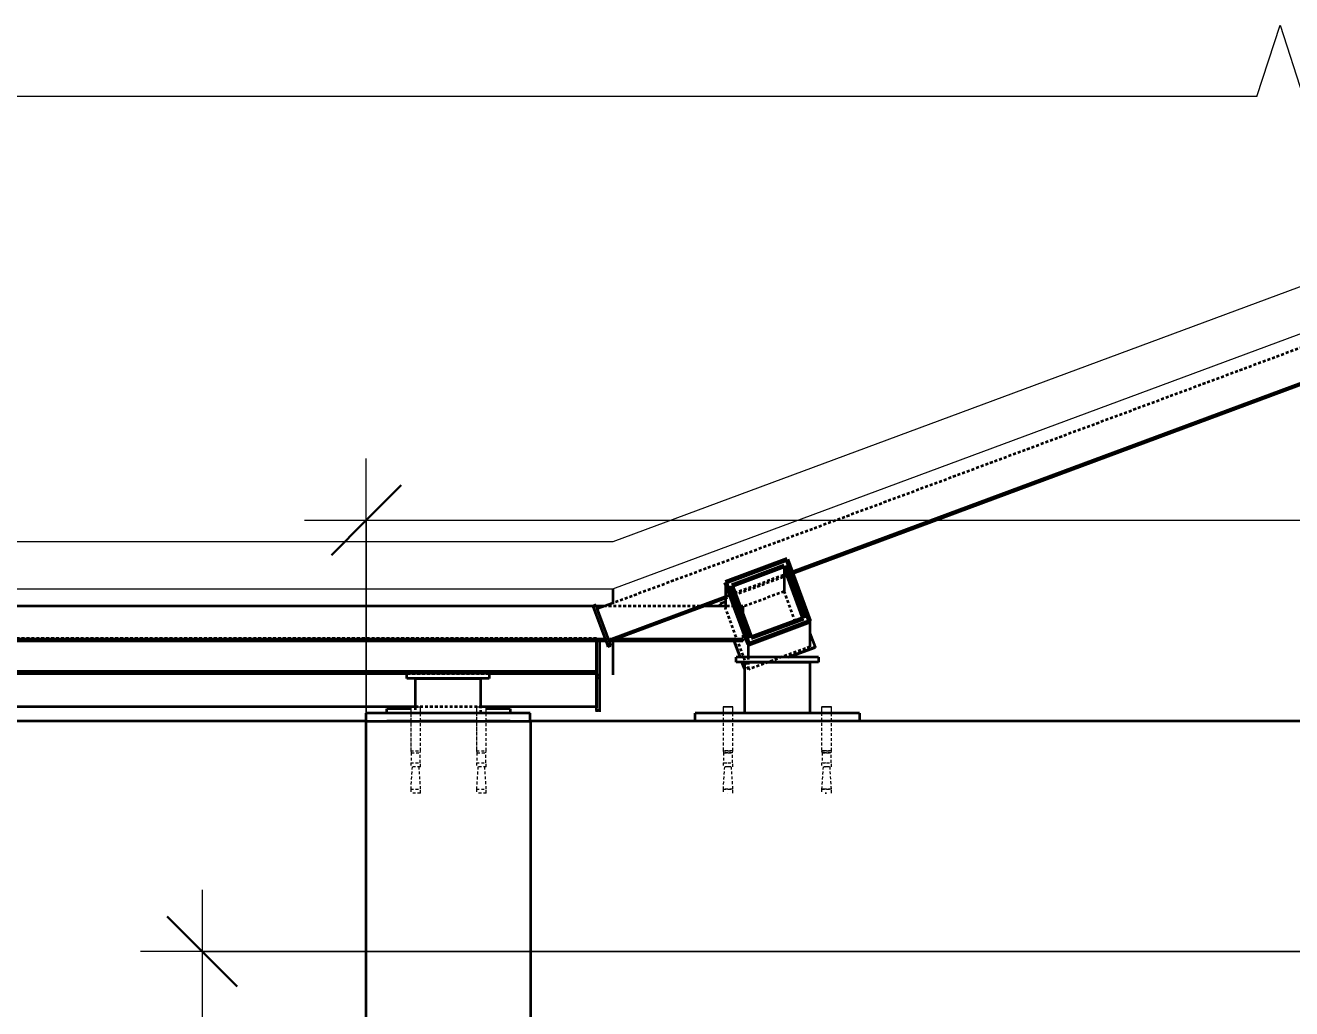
# Model space of a CAD drawing. Header units: millimetres. Extents: x 17301 to 64744, y -5326 to 7712.
# Drawn here: x 28670 to 30210, y -50 to 1147 of the extents above; entities that cross this region are included whole.
import ezdxf

# ---------------------------------------------------------------- set-up
doc = ezdxf.new("R2010")
doc.units = ezdxf.units.MM
doc.linetypes.add('01 Штриховая _4 мм_', pattern=[6, 3.5, -2.5])
for name, color, linetype, lineweight in [('AA_Dim', 7, 'Continuous', 9), ('AA_Dim-50', 7, 'Continuous', 9), ('AA_Oformlenie', 7, 'Continuous', 9), ('AA_Vinoska', 7, 'Continuous', 9), ('AF_Balki', 7, 'Continuous', 20), ('AF_Pokritie', 7, 'Continuous', 9), ('AF_Stena_Опалубка', 253, 'Continuous', 20), ('KR_Colonna_KG', 7, 'Continuous', 20), ('KR_Detal', 7, 'Continuous', 20)]:
    doc.layers.add(name, color=color, linetype=linetype, lineweight=lineweight)
doc.styles.add('ISOCPEUR_2', font='isocpeur.TTF', dxfattribs={"width": 0.9, "height": 125})
doc.dimstyles.new('00_Точн_3_знака__прозр_', dxfattribs={"dimscale": 304.8, "dimtxt": 125.344371, "dimasz": 0.278871, "dimexe": 0.246063, "dimexo": 0.164042, "dimgap": 0.016404, "dimtad": 1, "dimdec": 3, "dimrnd": 0.001, "dimdsep": 46, "dimtxsty": 'ISOCPEUR_2', "dimblk1": 'OBLIQUE', "dimblk2": 'OBLIQUE', "dimsah": 1, "dimcen": 0.09, "dimdle": 0.246063, "dimazin": 0, "dimtfac": 1, "dimtdec": 4, "dimtix": 1, "dimtmove": 0, "dimatfit": 3, "dimfxl": 1, "dimtvp": 1, "dimtolj": 1, "dimtzin": 0, "dimlwd": 18, "dimlwe": 18, "dimarcsym": 2})
doc.dimstyles.new('00_Точн_3_знака__прозр__1', dxfattribs={"dimscale": 304.8, "dimtxt": 125.344371, "dimasz": 0.278871, "dimexe": 0.246063, "dimexo": 0.164042, "dimgap": 0.016404, "dimtad": 1, "dimdec": 3, "dimrnd": 0.001, "dimdsep": 46, "dimtxsty": 'ISOCPEUR_2', "dimblk1": 'OBLIQUE', "dimblk2": 'OBLIQUE', "dimsah": 1, "dimcen": 0.09, "dimdle": 0.246063, "dimazin": 0, "dimtfac": 1, "dimtdec": 4, "dimtix": 1, "dimtmove": 1, "dimatfit": 3, "dimfxl": 1, "dimtvp": 1, "dimtolj": 1, "dimtzin": 0, "dimlwd": 18, "dimlwe": 18, "dimarcsym": 2})

# ---------------------------------------------------------------- blocks, each defined once
blk = doc.blocks.new('354_Прокат Лист _НесКаркас_РабПлоск_ - 354_Прокат Лист _НесКаркас_РабПлоск_-4002182-КР_РЗ_Опл_1')
at = {"layer": 'AF_Balki', "lineweight": 35}
for p, q in [((-2310, 300), (-2310, 310)), ((-2110, 310), (-2310, 310)), ((-2110, 310), (-2110, 300)), ((-2110, 300), (-2310, 300))]:
    blk.add_line(p, q, dxfattribs=at)
blk = doc.blocks.new('354_Прокат Лист _НесКаркас_РабПлоск_ - 354_Прокат Лист _НесКаркас_РабПлоск_-V1-КР_РЗ_Опл_1')
at = {"layer": 'AF_Balki', "lineweight": 35}
for p, q in [((-4665, 310), (-4665, 315)), ((-4636, 315), (-4665, 315)), ((-4515, 315), (-4544, 315)), ((-4515, 315), (-4515, 310)), ((-4636, 300), (-4665, 300)), ((-4556, 300), (-4624, 300)), ((-4515, 300), (-4544, 300))]:
    blk.add_line(p, q, dxfattribs=at)
blk = doc.blocks.new('354_Прокат Лист _НесКаркас_РабПлоск_ - 354_Прокат Лист _НесКаркас_РабПлоск_-4002391-КР_РЗ_Опл_1')
at = {"layer": 'AF_Balki', "lineweight": 35}
for p, q in [((-3250, 739.3), (-3250, 745.3)), ((-3150, 745.3), (-3250, 745.3)), ((-3150, 745.3), (-3150, 739.3)), ((-3150, 739.3), (-3250, 739.3))]:
    blk.add_line(p, q, dxfattribs=at)
blk = doc.blocks.new('354_Прокат Лист _НесКаркас_РабПлоск_ - 354_Прокат Лист _НесКаркас_РабПлоск_-V2-КР_РЗ_Опл_1')
at = {"layer": 'AF_Balki', "lineweight": 35}
for p, q in [((-4253, 445.4), (-4259.5, 443)), ((-4258.4, 440.1), (-4259.5, 443)), ((-4259.5, 442.9), (-4259.5, 442.8)), ((-4259.5, 442.8), (-4258.5, 440.1)), ((-4150.2, 407.2), (-4143.8, 390.1)), ((-4242.6, 397.5), (-4235.3, 377.8)), ((-4235.2, 377.8), (-4242.5, 397.5)), ((-4143.8, 390.1), (-4176.9, 377.8)), ((-4176.2, 377.8), (-4143.8, 389.8)), ((-4143.8, 390.1), (-4143.8, 389.8)), ((-4233.1, 371.8), (-4230, 363.5)), ((-4230, 363.8), (-4233, 371.8))]:
    blk.add_line(p, q, dxfattribs=at)
blk = doc.blocks.new('354_Прокат Лист _НесКаркас_РабПлоск_ - 354_Прокат Лист _НесКаркас_РабПлоск_-4003191-КР_РЗ_Опл_1')
at = {"layer": 'AF_Balki', "lineweight": 35}
for p, q in [((-4410.7, 441.6), (-4414.5, 440.2)), ((-4414.5, 440.2), (-4397.1, 393.5)), ((-4393.4, 394.8), (-4410.7, 441.6)), ((-4397.1, 393.5), (-4393.4, 394.8)), ((-4397.1, 393.5), (-4396, 390.5)), ((-4392.3, 391.9), (-4396, 390.5)), ((-4392.3, 391.9), (-4393.4, 394.8))]:
    blk.add_line(p, q, dxfattribs=at)
blk = doc.blocks.new('354_Прокат Лист _НесКаркас_РабПлоск_ - 354_Прокат Лист _НесКаркас_РабПлоск_-V3-КР_РЗ_Опл_1')
at = {"layer": 'AF_Balki', "lineweight": 35}
for p, q in [((-4690.5, 310), (-4690.5, 300)), ((-4490.5, 310), (-4690.5, 310)), ((-4490.5, 300), (-4490.5, 310)), ((-4690.5, 300), (-4490.5, 300))]:
    blk.add_line(p, q, dxfattribs=at)
blk = doc.blocks.new('354_Прокат Лист _НесКаркас_РабПлоск_ - 354_Прокат Лист _НесКаркас_РабПлоск_-V5-КР_РЗ_Опл_1')
at = {"layer": 'AF_Balki', "lineweight": 35}
for p, q in [((-4409.9, 313.2), (-4409.9, 358.1)), ((-4405.9, 313.2), (-4405.9, 358.1)), ((-4405.9, 313.2), (-4409.9, 313.2)), ((-4409.9, 313.2), (-4409.9, 311.5)), ((-4405.9, 311.5), (-4405.9, 313.2))]:
    blk.add_line(p, q, dxfattribs=at)
blk = doc.blocks.new('354_Прокат Лист _НесКаркас_РабПлоск_ - 354_Прокат Лист _НесКаркас_РабПлоск_-V6-КР_РЗ_Опл_1')
at = {"layer": 'AF_Balki', "lineweight": 35}
for p, q in [((-4409.9, 356.1), (-4409.9, 397.5)), ((-4405.9, 356.1), (-4405.9, 397.5)), ((-4405.9, 356.1), (-4409.9, 356.1)), ((-4409.9, 356.1), (-4409.9, 352.8)), ((-4405.9, 352.8), (-4405.9, 356.1)), ((-4409.9, 352.8), (-4405.9, 352.8))]:
    blk.add_line(p, q, dxfattribs=at)
blk = doc.blocks.new('253_Профиль гнутый сварной квадратный _НесКаркас_Балка_ - Балка_40х4-3812224-КР_РЗ_Опл_1')
at = {"layer": 'AF_Balki', "linetype": '01 Штриховая _4 мм_', "lineweight": 35}
for p, q in [((-2729.8, 1060), (-4389.9, 443.7)), ((-3262.9, 819.5), (-3182.4, 849.4)), ((-3181.5, 847.1), (-3262.9, 816.8)), ((-4253.1, 451.9), (-4172.5, 481.8)), ((-4171.6, 479.5), (-4253.1, 449.2))]:
    blk.add_line(p, q, dxfattribs=at)
at = {"layer": 'AF_Balki', "lineweight": 35}
for p, q in [((-3182.3, 849.4), (-2615.1, 1060)), ((-2607.9, 1060), (-3181.4, 847.1)), ((-4172.5, 481.8), (-3263, 819.5)), ((-3263, 816.8), (-4171.6, 479.5)), ((-4395, 399.2), (-4253.2, 451.9)), ((-4253.2, 449.2), (-4394.1, 396.9)), ((-4389.9, 443.7), (-4408.9, 436.7)), ((-4395, 399.2), (-4408.9, 436.7)), ((-4394.1, 396.9), (-4395, 399.2))]:
    blk.add_line(p, q, dxfattribs=at)
blk = doc.blocks.new('253_Профиль гнутый сварной квадратный _НесКаркас_Балка_ - Балка_40х4-3819504-КР_РЗ_Опл_1')
at = {"layer": 'AF_Balki', "linetype": '01 Штриховая _4 мм_', "lineweight": 35}
for p, q in [((-6240, 360.8), (-6240, 400.7)), ((-4409.9, 400.7), (-6240, 400.7)), ((-4409.9, 400.7), (-4409.9, 397.5)), ((-6240, 358.1), (-6240, 360.8)), ((-6240, 360.8), (-6090, 360.8)), ((-6090, 358.1), (-6240, 358.1))]:
    blk.add_line(p, q, dxfattribs=at)
at = {"layer": 'AF_Balki', "lineweight": 35}
for p, q in [((-4409.9, 397.5), (-4409.9, 360.8)), ((-6090, 360.8), (-4409.9, 360.8)), ((-4409.9, 358.1), (-6090, 358.1)), ((-4409.9, 360.8), (-4409.9, 358.1))]:
    blk.add_line(p, q, dxfattribs=at)
blk = doc.blocks.new('253_Профиль гнутый сварной квадратный _НесКаркас_Балка_ - Балка_40х4-3820777-КР_РЗ_Опл_1')
at = {"layer": 'AF_Balki', "lineweight": 35}
for p, q in [((-6070, 317.8), (-6070, 357.8)), ((-4640.5, 357.8), (-6070, 357.8)), ((-4409.9, 357.8), (-4540.5, 357.8)), ((-4409.9, 357.8), (-4409.9, 317.8)), ((-6070, 316.5), (-6070, 317.8)), ((-6070, 317.8), (-4630.5, 317.8)), ((-4550.5, 317.8), (-4409.9, 317.8)), ((-4409.9, 317.8), (-4409.9, 316.5))]:
    blk.add_line(p, q, dxfattribs=at)
at = {"layer": 'AF_Balki', "linetype": '01 Штриховая _4 мм_', "lineweight": 35}
for p, q in [((-4540.6, 357.8), (-4640.5, 357.8)), ((-4630.5, 317.8), (-4550.6, 317.8))]:
    blk.add_line(p, q, dxfattribs=at)
blk = doc.blocks.new('253_Профиль гнутый сварной квадратный _НесКаркас_Балка_ - Балка_40х4-3872972-КР_РЗ_Опл_1')
at = {"layer": 'AF_Balki', "linetype": '01 Штриховая _4 мм_', "lineweight": 35}
for p, q in [((-6240, 400.2), (-6240, 440.1)), ((-6090, 440.1), (-6240, 440.1)), ((-4410.2, 440.1), (-4414.4, 440.1)), ((-4277.8, 440.1), (-4399.6, 440.1)), ((-4236, 440.1), (-4250.1, 440.1)), ((-4231.7, 428.7), (-4231.7, 400.2)), ((-6240, 397.5), (-6240, 400.2)), ((-6240, 400.2), (-6090, 400.2)), ((-6090, 397.5), (-6240, 397.5)), ((-4399.6, 400.2), (-4385.3, 400.2)), ((-4392.5, 397.5), (-4398.6, 397.5)), ((-4235.3, 400.2), (-4231.7, 400.2)), ((-4231.7, 397.5), (-4235.3, 397.5)), ((-4231.7, 400.2), (-4231.7, 397.5))]:
    blk.add_line(p, q, dxfattribs=at)
at = {"layer": 'AF_Balki', "lineweight": 35}
for p, q in [((-4414.4, 440.1), (-6090, 440.1)), ((-4399.7, 440.1), (-4410.2, 440.1)), ((-4250.2, 440.1), (-4277.8, 440.1)), ((-4231.7, 440.1), (-4235.9, 440.1)), ((-4231.7, 440.1), (-4231.7, 428.7)), ((-6090, 400.2), (-4399.6, 400.2)), ((-4398.6, 397.5), (-6090, 397.5)), ((-4235.3, 397.5), (-4392.5, 397.5)), ((-4385.3, 400.2), (-4235.3, 400.2))]:
    blk.add_line(p, q, dxfattribs=at)
blk = doc.blocks.new('354_Анкер клиновой _СоедНесК_РабПлоск_ - M12x120_20-V7-КР_РЗ_Опл_1')
at = {"layer": 'KR_Detal'}
for p, q in [((-4636, 317.5), (-4636, 315)), ((-4635.8, 317.5), (-4630.5, 317.5))]:
    blk.add_line(p, q, dxfattribs=at)
at = {"layer": 'KR_Detal', "linetype": '01 Штриховая _4 мм_', "lineweight": 9}
for p, q in [((-4636, 317.5), (-4635.8, 317.5)), ((-4636, 315), (-4636, 264.1)), ((-4630.5, 317.5), (-4624, 317.5)), ((-4624, 264.1), (-4624, 317.5)), ((-4636, 264.1), (-4635.4, 261.7)), ((-4636, 264.1), (-4624, 264.1)), ((-4624.6, 261.7), (-4624, 264.1)), ((-4636, 249.5), (-4636, 244.7)), ((-4636, 249.5), (-4624, 249.5)), ((-4635.4, 261.7), (-4635.4, 249.5)), ((-4635.4, 261.7), (-4624.6, 261.7)), ((-4624.6, 249.5), (-4624.6, 261.7)), ((-4624, 244.7), (-4624, 249.5)), ((-4634.2, 244.7), (-4636, 217.5)), ((-4624, 244.7), (-4636, 244.7)), ((-4624, 217.5), (-4625.8, 244.7)), ((-4636, 217.5), (-4636, 212.7)), ((-4636, 217.5), (-4624, 217.5)), ((-4624, 212.7), (-4624, 217.5)), ((-4624, 212.7), (-4636, 212.7))]:
    blk.add_line(p, q, dxfattribs=at)
blk = doc.blocks.new('354_Анкер клиновой _СоедНесК_РабПлоск_ - M12x120_20-V8-КР_РЗ_Опл_1')
at = {"layer": 'KR_Detal', "linetype": '01 Штриховая _4 мм_', "lineweight": 9}
for p, q in [((-4556, 317.5), (-4556, 264.1)), ((-4556, 317.5), (-4550, 317.5)), ((-4544.2, 317.5), (-4544, 317.5)), ((-4544, 264.1), (-4544, 315)), ((-4556, 264.1), (-4555.4, 261.7)), ((-4556, 264.1), (-4544, 264.1)), ((-4544.6, 261.7), (-4544, 264.1)), ((-4556, 249.5), (-4556, 244.7)), ((-4556, 249.5), (-4544, 249.5)), ((-4555.4, 261.7), (-4555.4, 249.5)), ((-4555.4, 261.7), (-4544.6, 261.7)), ((-4544.6, 249.5), (-4544.6, 261.7)), ((-4544, 244.7), (-4544, 249.5)), ((-4554.2, 244.7), (-4556, 217.5)), ((-4544, 244.7), (-4556, 244.7)), ((-4544, 217.5), (-4545.8, 244.7)), ((-4556, 217.5), (-4556, 212.7)), ((-4556, 217.5), (-4544, 217.5)), ((-4544, 212.7), (-4544, 217.5)), ((-4544, 212.7), (-4556, 212.7))]:
    blk.add_line(p, q, dxfattribs=at)
at = {"layer": 'KR_Detal'}
for p, q in [((-4550, 317.5), (-4544.2, 317.5)), ((-4544, 315), (-4544, 317.5))]:
    blk.add_line(p, q, dxfattribs=at)
blk = doc.blocks.new('354_Анкер клиновой _СоедНесК_РабПлоск_ - M12x120_20-V9-КР_РЗ_Опл_1')
at = {"layer": 'KR_Detal'}
for p, q in [((-4636, 317.5), (-4636, 310)), ((-4636, 317.5), (-4624, 317.5)), ((-4624, 310), (-4624, 317.5))]:
    blk.add_line(p, q, dxfattribs=at)
at = {"layer": 'KR_Detal', "linetype": '01 Штриховая _4 мм_', "lineweight": 9}
for p, q in [((-4636, 310), (-4636, 264.1)), ((-4624, 264.1), (-4624, 310)), ((-4636, 264.1), (-4635.4, 261.7)), ((-4636, 264.1), (-4624, 264.1)), ((-4624.6, 261.7), (-4624, 264.1)), ((-4636, 249.5), (-4636, 244.7)), ((-4636, 249.5), (-4624, 249.5)), ((-4635.4, 261.7), (-4635.4, 249.5)), ((-4635.4, 261.7), (-4624.6, 261.7)), ((-4624.6, 249.5), (-4624.6, 261.7)), ((-4624, 244.7), (-4624, 249.5)), ((-4634.2, 244.7), (-4636, 217.5)), ((-4624, 244.7), (-4636, 244.7)), ((-4624, 217.5), (-4625.8, 244.7)), ((-4636, 217.5), (-4636, 212.7)), ((-4636, 217.5), (-4624, 217.5)), ((-4624, 212.7), (-4624, 217.5)), ((-4624, 212.7), (-4636, 212.7))]:
    blk.add_line(p, q, dxfattribs=at)
blk = doc.blocks.new('354_Анкер клиновой _СоедНесК_РабПлоск_ - M12x120_20-V10-КР_РЗ_Опл_1')
at = {"layer": 'KR_Detal'}
for p, q in [((-4556, 317.5), (-4556, 310)), ((-4556, 317.5), (-4544, 317.5)), ((-4544, 310), (-4544, 317.5))]:
    blk.add_line(p, q, dxfattribs=at)
at = {"layer": 'KR_Detal', "linetype": '01 Штриховая _4 мм_', "lineweight": 9}
for p, q in [((-4556, 310), (-4556, 264.1)), ((-4544, 264.1), (-4544, 310)), ((-4556, 264.1), (-4555.4, 261.7)), ((-4556, 264.1), (-4544, 264.1)), ((-4544.6, 261.7), (-4544, 264.1)), ((-4556, 249.5), (-4556, 244.7)), ((-4556, 249.5), (-4544, 249.5)), ((-4555.4, 261.7), (-4555.4, 249.5)), ((-4555.4, 261.7), (-4544.6, 261.7)), ((-4544.6, 249.5), (-4544.6, 261.7)), ((-4544, 244.7), (-4544, 249.5)), ((-4554.2, 244.7), (-4556, 217.5)), ((-4544, 244.7), (-4556, 244.7)), ((-4544, 217.5), (-4545.8, 244.7)), ((-4556, 217.5), (-4556, 212.7)), ((-4556, 217.5), (-4544, 217.5)), ((-4544, 212.7), (-4544, 217.5)), ((-4544, 212.7), (-4556, 212.7))]:
    blk.add_line(p, q, dxfattribs=at)
blk = doc.blocks.new('354_Анкер клиновой _СоедНесК_РабПлоск_ - M12x120_20-V11-КР_РЗ_Опл_1')
at = {"layer": 'KR_Detal'}
for p, q in [((-4636, 317.5), (-4636, 310)), ((-4635.8, 317.5), (-4630.5, 317.5))]:
    blk.add_line(p, q, dxfattribs=at)
at = {"layer": 'KR_Detal', "linetype": '01 Штриховая _4 мм_', "lineweight": 9}
for p, q in [((-4636, 317.5), (-4635.8, 317.5)), ((-4636, 310), (-4636, 264.1)), ((-4630.5, 317.5), (-4624, 317.5)), ((-4624, 264.1), (-4624, 317.5)), ((-4636, 264.1), (-4635.4, 261.7)), ((-4636, 264.1), (-4624, 264.1)), ((-4624.6, 261.7), (-4624, 264.1)), ((-4636, 249.5), (-4636, 244.7)), ((-4636, 249.5), (-4624, 249.5)), ((-4635.4, 261.7), (-4635.4, 249.5)), ((-4635.4, 261.7), (-4624.6, 261.7)), ((-4624.6, 249.5), (-4624.6, 261.7)), ((-4624, 244.7), (-4624, 249.5)), ((-4634.2, 244.7), (-4636, 217.5)), ((-4624, 244.7), (-4636, 244.7)), ((-4624, 217.5), (-4625.8, 244.7)), ((-4636, 217.5), (-4636, 212.7)), ((-4636, 217.5), (-4624, 217.5)), ((-4624, 212.7), (-4624, 217.5)), ((-4624, 212.7), (-4636, 212.7))]:
    blk.add_line(p, q, dxfattribs=at)
blk = doc.blocks.new('354_Анкер клиновой _СоедНесК_РабПлоск_ - M12x120_20-V12-КР_РЗ_Опл_1')
at = {"layer": 'KR_Detal', "linetype": '01 Штриховая _4 мм_', "lineweight": 9}
for p, q in [((-4556, 317.5), (-4556, 264.1)), ((-4556, 317.5), (-4550, 317.5)), ((-4544.2, 317.5), (-4544, 317.5)), ((-4544, 264.1), (-4544, 310)), ((-4556, 264.1), (-4555.4, 261.7)), ((-4556, 264.1), (-4544, 264.1)), ((-4544.6, 261.7), (-4544, 264.1)), ((-4556, 249.5), (-4556, 244.7)), ((-4556, 249.5), (-4544, 249.5)), ((-4555.4, 261.7), (-4555.4, 249.5)), ((-4555.4, 261.7), (-4544.6, 261.7)), ((-4544.6, 249.5), (-4544.6, 261.7)), ((-4544, 244.7), (-4544, 249.5)), ((-4554.2, 244.7), (-4556, 217.5)), ((-4544, 244.7), (-4556, 244.7)), ((-4544, 217.5), (-4545.8, 244.7)), ((-4556, 217.5), (-4556, 212.7)), ((-4556, 217.5), (-4544, 217.5)), ((-4544, 212.7), (-4544, 217.5)), ((-4544, 212.7), (-4556, 212.7))]:
    blk.add_line(p, q, dxfattribs=at)
at = {"layer": 'KR_Detal'}
for p, q in [((-4550, 317.5), (-4544.2, 317.5)), ((-4544, 310), (-4544, 317.5))]:
    blk.add_line(p, q, dxfattribs=at)
blk = doc.blocks.new('354_Анкер клиновой _СоедНесК_РабПлоск_ - M12x120_20-V17-КР_РЗ_Опл_1')
at = {"layer": 'KR_Detal'}
for p, q in [((-4136, 317.5), (-4136, 310)), ((-4136, 317.5), (-4130, 317.5)), ((-4131.8, 317.5), (-4135.8, 317.5)), ((-4130, 317.5), (-4131.6, 317.5)), ((-4130, 317.5), (-4124, 317.5)), ((-4124.2, 317.5), (-4130, 317.5)), ((-4124, 310), (-4124, 317.5))]:
    blk.add_line(p, q, dxfattribs=at)
at = {"layer": 'KR_Detal', "linetype": '01 Штриховая _4 мм_', "lineweight": 9}
for p, q in [((-4136, 310), (-4136, 264.1)), ((-4124, 264.1), (-4124, 310)), ((-4136, 264.1), (-4135.4, 261.7)), ((-4132.1, 264.1), (-4135.9, 264.1)), ((-4135.9, 264.1), (-4130, 264.1)), ((-4130, 264.1), (-4131.8, 264.1)), ((-4130, 264.1), (-4124.1, 264.1)), ((-4124.1, 264.1), (-4130, 264.1)), ((-4124.6, 261.7), (-4124, 264.1)), ((-4136, 249.5), (-4136, 244.7)), ((-4135.4, 261.7), (-4135.4, 249.5)), ((-4131.8, 261.7), (-4135.3, 261.7)), ((-4135.3, 261.7), (-4130, 261.7)), ((-4134.7, 249.5), (-4130, 249.5)), ((-4130, 261.7), (-4131.8, 261.7)), ((-4131.4, 249.5), (-4131.6, 249.5)), ((-4130, 261.7), (-4124.7, 261.7)), ((-4124.7, 261.7), (-4130, 261.7)), ((-4130, 249.5), (-4125.3, 249.5)), ((-4124.6, 249.5), (-4124.6, 261.7)), ((-4124, 244.7), (-4124, 249.5)), ((-4134.2, 244.7), (-4136, 217.5)), ((-4130, 244.7), (-4133.7, 244.7)), ((-4132.1, 244.7), (-4131.8, 244.7)), ((-4126.3, 244.7), (-4130, 244.7)), ((-4124, 217.5), (-4125.8, 244.7)), ((-4136, 217.5), (-4136, 212.7)), ((-4132.1, 217.5), (-4135.9, 217.5)), ((-4135.9, 217.5), (-4130, 217.5)), ((-4130, 217.5), (-4131.8, 217.5)), ((-4130, 217.5), (-4124.1, 217.5)), ((-4124.1, 217.5), (-4130, 217.5)), ((-4124, 212.7), (-4124, 217.5)), ((-4130, 212.7), (-4131.8, 212.7)), ((-4131.6, 212.7), (-4130, 212.7)), ((-4130, 212.7), (-4130, 212.7))]:
    blk.add_line(p, q, dxfattribs=at)
blk = doc.blocks.new('354_Анкер клиновой _СоедНесК_РабПлоск_ - M12x120_20-V18-КР_РЗ_Опл_1')
at = {"layer": 'KR_Detal'}
for p, q in [((-4136, 317.5), (-4136, 310)), ((-4131.8, 317.5), (-4135.8, 317.5)), ((-4135.8, 317.5), (-4131.8, 317.5)), ((-4130, 317.5), (-4131.6, 317.5)), ((-4131.6, 317.5), (-4130, 317.5)), ((-4130, 317.5), (-4124.2, 317.5)), ((-4124.2, 317.5), (-4130, 317.5)), ((-4124, 310), (-4124, 317.5))]:
    blk.add_line(p, q, dxfattribs=at)
at = {"layer": 'KR_Detal', "linetype": '01 Штриховая _4 мм_', "lineweight": 9}
for p, q in [((-4136, 317.5), (-4135.8, 317.5)), ((-4136, 310), (-4136, 264.1)), ((-4131.8, 317.5), (-4131.6, 317.5)), ((-4124.2, 317.5), (-4124, 317.5)), ((-4124, 264.1), (-4124, 310)), ((-4136, 264.1), (-4135.4, 261.7)), ((-4132.1, 264.1), (-4135.9, 264.1)), ((-4135.9, 264.1), (-4130, 264.1)), ((-4130, 264.1), (-4131.8, 264.1)), ((-4130, 264.1), (-4124.1, 264.1)), ((-4124.1, 264.1), (-4130, 264.1)), ((-4124.6, 261.7), (-4124, 264.1)), ((-4136, 249.5), (-4136, 244.7)), ((-4135.4, 261.7), (-4135.4, 249.5)), ((-4131.8, 261.7), (-4135.3, 261.7)), ((-4135.3, 261.7), (-4130, 261.7)), ((-4134.7, 249.5), (-4130, 249.5)), ((-4130, 261.7), (-4131.8, 261.7)), ((-4131.4, 249.5), (-4131.6, 249.5)), ((-4130, 261.7), (-4124.7, 261.7)), ((-4124.7, 261.7), (-4130, 261.7)), ((-4130, 249.5), (-4125.3, 249.5)), ((-4124.6, 249.5), (-4124.6, 261.7)), ((-4124, 244.7), (-4124, 249.5)), ((-4134.2, 244.7), (-4136, 217.5)), ((-4130, 244.7), (-4133.7, 244.7)), ((-4132.1, 244.7), (-4131.8, 244.7)), ((-4126.3, 244.7), (-4130, 244.7)), ((-4124, 217.5), (-4125.8, 244.7)), ((-4136, 217.5), (-4136, 212.7)), ((-4132.1, 217.5), (-4135.9, 217.5)), ((-4135.9, 217.5), (-4130, 217.5)), ((-4130, 217.5), (-4131.8, 217.5)), ((-4130, 217.5), (-4124.1, 217.5)), ((-4124.1, 217.5), (-4130, 217.5)), ((-4124, 212.7), (-4124, 217.5)), ((-4130, 212.7), (-4131.8, 212.7)), ((-4131.6, 212.7), (-4130, 212.7)), ((-4130, 212.7), (-4130, 212.7))]:
    blk.add_line(p, q, dxfattribs=at)
blk = doc.blocks.new('354_Анкер клиновой _СоедНесК_РабПлоск_ - M12x120_20-V31-КР_РЗ_Опл_1')
at = {"layer": 'KR_Detal'}
for p, q in [((-4256, 317.5), (-4256, 310)), ((-4256, 317.5), (-4250, 317.5)), ((-4250, 317.5), (-4255.8, 317.5)), ((-4250, 317.5), (-4244, 317.5)), ((-4244.2, 317.5), (-4250, 317.5)), ((-4244, 310), (-4244, 317.5))]:
    blk.add_line(p, q, dxfattribs=at)
at = {"layer": 'KR_Detal', "linetype": '01 Штриховая _4 мм_', "lineweight": 9}
for p, q in [((-4256, 310), (-4256, 264.1)), ((-4244, 264.1), (-4244, 310)), ((-4256, 264.1), (-4255.4, 261.7)), ((-4250, 264.1), (-4255.9, 264.1)), ((-4255.9, 264.1), (-4250, 264.1)), ((-4250, 264.1), (-4244.1, 264.1)), ((-4244.1, 264.1), (-4250, 264.1)), ((-4244.6, 261.7), (-4244, 264.1)), ((-4256, 249.5), (-4256, 244.7)), ((-4255.4, 261.7), (-4255.4, 249.5)), ((-4250, 261.7), (-4255.3, 261.7)), ((-4255.3, 261.7), (-4250, 261.7)), ((-4254.7, 249.5), (-4250, 249.5)), ((-4250, 261.7), (-4244.7, 261.7)), ((-4244.7, 261.7), (-4250, 261.7)), ((-4250, 249.5), (-4245.3, 249.5)), ((-4244.6, 249.5), (-4244.6, 261.7)), ((-4244, 244.7), (-4244, 249.5)), ((-4254.2, 244.7), (-4256, 217.5)), ((-4250, 244.7), (-4253.7, 244.7)), ((-4246.3, 244.7), (-4250, 244.7)), ((-4244, 217.5), (-4245.8, 244.7)), ((-4256, 217.5), (-4256, 212.7)), ((-4250, 217.5), (-4255.9, 217.5)), ((-4255.9, 217.5), (-4250, 217.5)), ((-4250, 217.5), (-4244.1, 217.5)), ((-4244.1, 217.5), (-4250, 217.5)), ((-4244, 212.7), (-4244, 217.5)), ((-4250, 212.7), (-4250, 212.7)), ((-4250, 212.7), (-4250, 212.7))]:
    blk.add_line(p, q, dxfattribs=at)
blk = doc.blocks.new('354_Анкер клиновой _СоедНесК_РабПлоск_ - M12x120_20-V32-КР_РЗ_Опл_1')
at = {"layer": 'KR_Detal'}
for p, q in [((-4256, 317.5), (-4256, 310)), ((-4250, 317.5), (-4255.8, 317.5)), ((-4255.8, 317.5), (-4250, 317.5)), ((-4250, 317.5), (-4244.2, 317.5)), ((-4244.2, 317.5), (-4250, 317.5)), ((-4244, 310), (-4244, 317.5))]:
    blk.add_line(p, q, dxfattribs=at)
at = {"layer": 'KR_Detal', "linetype": '01 Штриховая _4 мм_', "lineweight": 9}
for p, q in [((-4256, 317.5), (-4255.8, 317.5)), ((-4256, 310), (-4256, 264.1)), ((-4244.2, 317.5), (-4244, 317.5)), ((-4244, 264.1), (-4244, 310)), ((-4256, 264.1), (-4255.4, 261.7)), ((-4250, 264.1), (-4255.9, 264.1)), ((-4255.9, 264.1), (-4250, 264.1)), ((-4250, 264.1), (-4244.1, 264.1)), ((-4244.1, 264.1), (-4250, 264.1)), ((-4244.6, 261.7), (-4244, 264.1)), ((-4256, 249.5), (-4256, 244.7)), ((-4255.4, 261.7), (-4255.4, 249.5)), ((-4250, 261.7), (-4255.3, 261.7)), ((-4255.3, 261.7), (-4250, 261.7)), ((-4254.7, 249.5), (-4250, 249.5)), ((-4250, 261.7), (-4244.7, 261.7)), ((-4244.7, 261.7), (-4250, 261.7)), ((-4250, 249.5), (-4245.3, 249.5)), ((-4244.6, 249.5), (-4244.6, 261.7)), ((-4244, 244.7), (-4244, 249.5)), ((-4254.2, 244.7), (-4256, 217.5)), ((-4250, 244.7), (-4253.7, 244.7)), ((-4246.3, 244.7), (-4250, 244.7)), ((-4244, 217.5), (-4245.8, 244.7)), ((-4256, 217.5), (-4256, 212.7)), ((-4250, 217.5), (-4255.9, 217.5)), ((-4255.9, 217.5), (-4250, 217.5)), ((-4250, 217.5), (-4244.1, 217.5)), ((-4244.1, 217.5), (-4250, 217.5)), ((-4244, 212.7), (-4244, 217.5)), ((-4250, 212.7), (-4250, 212.7)), ((-4250, 212.7), (-4250, 212.7))]:
    blk.add_line(p, q, dxfattribs=at)
blk = doc.blocks.new('011_ЛинияОбрыва _ЭлУзла_Линия_ - Тип 1-3750494-КР_РЗ_Опл_1')
at = {"layer": 'AA_Oformlenie'}
blk.add_line((-3606.4, 1060), (-6410, 1060), dxfattribs=at)
blk = doc.blocks.new('DIMBLOCK8-КР_РЗ_Опл_1')
at = {"layer": 'AA_Dim-50', "lineweight": 18}
for p, q in [((28884.6, 95), (28884.6, -170)), ((33234.3, 20), (28809.6, 20)), ((28884.6, 20), (33234.3, 20)), ((28678.1, -114.6), (28884.6, -75)), ((28678.1, -375.1), (28678.1, -114.6)), ((32934.3, -170), (28809.6, -170)), ((28884.6, -170), (32934.3, -170))]:
    blk.add_line(p, q, dxfattribs=at)
at = {"layer": 'AA_Dim-50', "lineweight": 30}
for p, q in [((28884.6, 20), (28842.1, 62.5)), ((28884.6, 20), (28927.1, -22.5)), ((28884.6, -170), (28842.1, -127.5)), ((28884.6, -170), (28927.1, -212.5))]:
    blk.add_line(p, q, dxfattribs=at)
at = {"layer": 'AA_Dim-50', "color": 0, "lineweight": 18, "insert": (28510.3, -375.1), "char_height": 125, "width": 252.581, "attachment_point": 1, "rotation": 90, "line_spacing_factor": 1.135194, "style": 'ISOCPEUR_2'}
blk.add_mtext('190', dxfattribs=at)
blk = doc.blocks.new('_Oblique')
at = {"color": 0, "linetype": 'ByBlock', "lineweight": -2}
blk.add_line((-0.5, -0.5), (0.5, 0.5), dxfattribs=at)
blk = doc.blocks.new('DIMBLOCK11-КР_РЗ_Опл_1')
at = {"layer": 'AA_Dim-50', "lineweight": 18}
for p, q in [((29084.3, -2720), (29084.3, 619.7)), ((33284.3, 70), (33284.3, 619.7)), ((29009.3, 544.7), (33284.3, 544.7)), ((29084.3, 544.7), (29084.3, -2720)), ((33284.3, 544.7), (33284.3, 70))]:
    blk.add_line(p, q, dxfattribs=at)
at = {"layer": 'AA_Dim-50', "lineweight": 30}
for p, q in [((29084.3, 544.7), (29126.8, 587.2)), ((33284.3, 544.7), (33326.8, 587.2)), ((29084.3, 544.7), (29041.8, 502.2)), ((33284.3, 544.7), (33241.8, 502.2))]:
    blk.add_line(p, q, dxfattribs=at)
at = {"layer": 'AA_Dim-50', "color": 0, "lineweight": 18, "insert": (30757.4, 712.6), "char_height": 125, "width": 1024.513, "attachment_point": 1, "line_spacing_factor": 1.135194, "style": 'ISOCPEUR_2'}
blk.add_mtext('14x300=4200', dxfattribs=at)

msp = doc.modelspace()

# ---------------------------------------------------------------- linework, layer by layer
at = {"layer": 'AA_Vinoska'}
for p, q in [((30167.9492, 1060), (30196.1035, 1146.6501)), ((30196.1035, 1146.6501), (30224.2579, 1060))]:
    msp.add_line(p, q, dxfattribs=at)
at = {"layer": 'AF_Balki', "lineweight": 60}
for p, q in [((29596.3108, 496.8079), (29521.3136, 468.8988)), ((29624.1573, 421.642), (29596.3108, 496.8079)), ((29529.0269, 465.3545), (29592.7745, 489.0773)), ((29592.7745, 489.0773), (29616.444, 425.1863)), ((29521.3136, 468.8988), (29549.1601, 393.7329)), ((29552.6964, 401.4635), (29529.0269, 465.3545)), ((29549.1601, 393.7329), (29624.1573, 421.642)), ((29616.444, 425.1863), (29552.6964, 401.4635))]:
    msp.add_line(p, q, dxfattribs=at)
at = {"layer": 'AF_Balki', "lineweight": 35}
for p, q in [((29592.7745, 489.0773), (29592.7745, 457.8796)), ((29521.3136, 468.8988), (29521.3136, 440.0698)), ((29624.1573, 421.642), (29624.1573, 390.7467)), ((29549.1601, 378.172), (29549.1601, 393.7329))]:
    msp.add_line(p, q, dxfattribs=at)
at = {"layer": 'AF_Balki', "linetype": '01 Штриховая _4 мм_', "lineweight": 35}
for p, q in [((29592.7745, 457.8796), (29539.1552, 438.0154)), ((29606.3401, 421.4263), (29592.7745, 457.8796)), ((29521.3136, 440.0664), (29521.3136, 437.7915)), ((29549.1601, 362.9627), (29521.3136, 437.7915)), ((29624.1573, 390.7467), (29549.1601, 362.9627)), ((29549.1601, 362.9627), (29549.1601, 378.1687))]:
    msp.add_line(p, q, dxfattribs=at)
at = {"layer": 'AF_Pokritie', "lineweight": 20}
for p, q in [((30843.7543, 1060), (29384.4001, 518.2504)), ((29384.4001, 461.2504), (30997.2998, 1060)), ((29384.4001, 518.2504), (27684.3179, 518.2403)), ((27684.3179, 461.2403), (29384.4001, 461.2504))]:
    msp.add_line(p, q, dxfattribs=at)
at = {"layer": 'AF_Pokritie', "lineweight": 35}
for p, q in [((29384.4001, 461.2504), (29384.4185, 443.6735)), ((29384.4378, 397.4807), (29384.4378, 356.637))]:
    msp.add_line(p, q, dxfattribs=at)
at = {"layer": 'AF_Stena_Опалубка', "lineweight": 35}
for p, q in [((29084.3179, 300), (27704.3179, 300)), ((29084.3179, -3020), (29084.3179, 300)), ((29084.3179, 300), (29284.3179, 300)), ((29084.3179, -3020), (29084.3179, 300)), ((33584.3179, 300), (29284.3179, 300)), ((29284.3179, -2770), (29284.3179, 300))]:
    msp.add_line(p, q, dxfattribs=at)
at = {"layer": 'KR_Colonna_KG', "lineweight": 35}
for p, q in [((29544.3179, 371.8331), (29624.3179, 371.8331)), ((29544.3179, 371.8331), (29544.3179, 310)), ((29624.3179, 310), (29624.3179, 371.8331)), ((29143.8174, 352.1189), (29223.8174, 352.1189)), ((29143.8174, 352.1189), (29143.8174, 317.5)), ((29223.8174, 317.5), (29223.8174, 352.1189)), ((29218.3179, 310), (29150.3183, 310)), ((29624.3179, 310), (29544.3179, 310))]:
    msp.add_line(p, q, dxfattribs=at)
at = {"layer": 'KR_Colonna_KG', "linetype": '01 Штриховая _4 мм_', "lineweight": 35}
for p, q in [((29143.8174, 317.4504), (29143.8174, 310)), ((29150.2687, 310), (29143.8174, 310)), ((29223.8174, 310), (29218.3675, 310)), ((29223.8174, 310), (29223.8174, 317.4504))]:
    msp.add_line(p, q, dxfattribs=at)

# ---------------------------------------------------------------- block references
at = {"layer": 'AA_Oformlenie'}
msp.add_blockref('011_ЛинияОбрыва _ЭлУзла_Линия_ - Тип 1-3750494-КР_РЗ_Опл_1', (33774.3179, 0), dxfattribs=at)
at = {"layer": 'AF_Balki', "linetype": '01 Штриховая _4 мм_', "lineweight": 35}
for name in ['253_Профиль гнутый сварной квадратный _НесКаркас_Балка_ - Балка_40х4-3812224-КР_РЗ_Опл_1', '253_Профиль гнутый сварной квадратный _НесКаркас_Балка_ - Балка_40х4-3872972-КР_РЗ_Опл_1', '253_Профиль гнутый сварной квадратный _НесКаркас_Балка_ - Балка_40х4-3819504-КР_РЗ_Опл_1', '253_Профиль гнутый сварной квадратный _НесКаркас_Балка_ - Балка_40х4-3820777-КР_РЗ_Опл_1']:
    msp.add_blockref(name, (33774.3179, 0), dxfattribs=at)
at = {"layer": 'AF_Balki', "lineweight": 35}
for name, p in [('354_Прокат Лист _НесКаркас_РабПлоск_ - 354_Прокат Лист _НесКаркас_РабПлоск_-4003191-КР_РЗ_Опл_1', (33774.3179, 0)), ('354_Прокат Лист _НесКаркас_РабПлоск_ - 354_Прокат Лист _НесКаркас_РабПлоск_-V2-КР_РЗ_Опл_1', (33774.3179, 0)), ('354_Прокат Лист _НесКаркас_РабПлоск_ - 354_Прокат Лист _НесКаркас_РабПлоск_-V6-КР_РЗ_Опл_1', (33774.3179, 0)), ('354_Прокат Лист _НесКаркас_РабПлоск_ - 354_Прокат Лист _НесКаркас_РабПлоск_-4002391-КР_РЗ_Опл_1', (32784.3179, -367.4982)), ('354_Прокат Лист _НесКаркас_РабПлоск_ - 354_Прокат Лист _НесКаркас_РабПлоск_-4002391-КР_РЗ_Опл_1', (32383.8174, -387.2124)), ('354_Прокат Лист _НесКаркас_РабПлоск_ - 354_Прокат Лист _НесКаркас_РабПлоск_-V5-КР_РЗ_Опл_1', (33774.3179, 0)), ('354_Прокат Лист _НесКаркас_РабПлоск_ - 354_Прокат Лист _НесКаркас_РабПлоск_-V3-КР_РЗ_Опл_1', (33774.3179, 0)), ('354_Прокат Лист _НесКаркас_РабПлоск_ - 354_Прокат Лист _НесКаркас_РабПлоск_-V1-КР_РЗ_Опл_1', (33774.3179, 0)), ('354_Прокат Лист _НесКаркас_РабПлоск_ - 354_Прокат Лист _НесКаркас_РабПлоск_-4002182-КР_РЗ_Опл_1', (31794.3179, 0))]:
    msp.add_blockref(name, p, dxfattribs=at)
at = {"layer": 'KR_Detal', "linetype": '01 Штриховая _4 мм_', "lineweight": 9}
for name in ['354_Анкер клиновой _СоедНесК_РабПлоск_ - M12x120_20-V7-КР_РЗ_Опл_1', '354_Анкер клиновой _СоедНесК_РабПлоск_ - M12x120_20-V9-КР_РЗ_Опл_1', '354_Анкер клиновой _СоедНесК_РабПлоск_ - M12x120_20-V11-КР_РЗ_Опл_1', '354_Анкер клиновой _СоедНесК_РабПлоск_ - M12x120_20-V8-КР_РЗ_Опл_1', '354_Анкер клиновой _СоедНесК_РабПлоск_ - M12x120_20-V10-КР_РЗ_Опл_1', '354_Анкер клиновой _СоедНесК_РабПлоск_ - M12x120_20-V12-КР_РЗ_Опл_1', '354_Анкер клиновой _СоедНесК_РабПлоск_ - M12x120_20-V31-КР_РЗ_Опл_1', '354_Анкер клиновой _СоедНесК_РабПлоск_ - M12x120_20-V32-КР_РЗ_Опл_1', '354_Анкер клиновой _СоедНесК_РабПлоск_ - M12x120_20-V17-КР_РЗ_Опл_1', '354_Анкер клиновой _СоедНесК_РабПлоск_ - M12x120_20-V18-КР_РЗ_Опл_1']:
    msp.add_blockref(name, (33774.3179, 0), dxfattribs=at)

# ---------------------------------------------------------------- dimensions: what is measured, and where the dimension line sits
at = {"layer": 'AA_Dim', "lineweight": 18}
dim = msp.add_linear_dim(base=(33284.3179, 544.7215), p1=(29084.3179, -2770), p2=(33284.3179, 20), dimstyle='00_Точн_3_знака__прозр_', override={"dimpost": '14x300=<>', "dimfxl": 5042.231649}, dxfattribs=at)
dim.commit()
dim.dimension.update_dxf_attribs({"geometry": 'DIMBLOCK11-КР_РЗ_Опл_1', "text_midpoint": (31184.3179, 612.2215)})
dim = msp.add_linear_dim(base=(28884.5614, -170), p1=(33284.3179, 20), p2=(32984.3179, -170), angle=90, dimstyle='00_Точн_3_знака__прозр__1', override={"dimpost": '<>', "dimfxl": 355.105618}, dxfattribs=at)
dim.commit()
dim.dimension.update_dxf_attribs({"geometry": 'DIMBLOCK8-КР_РЗ_Опл_1', "text_midpoint": (28593.5895, -248.7814), "dimtype": 160, "text_rotation": 90})

doc.saveas('drawing.dxf')
